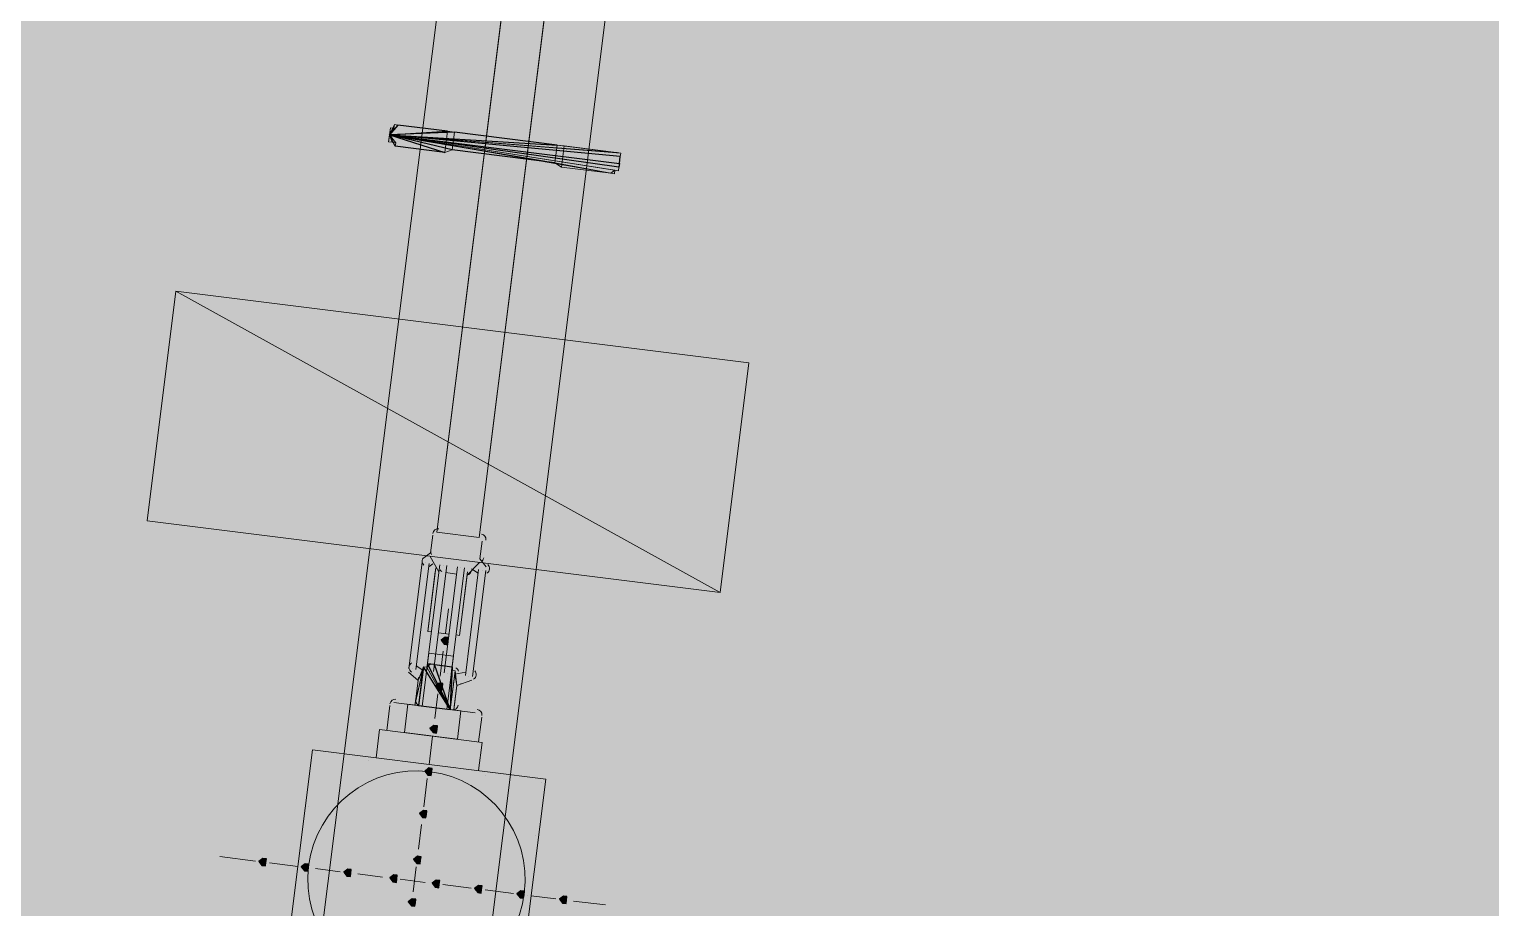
# Model space of a CAD drawing. Header units: metres. Extents: x -4 to 509425, y 7549 to 4732445.
# Drawn here: x 476057.508 to 476060.98, y 4719736.052 to 4719738.14 of the extents above; entities that cross this region are included whole.
import ezdxf

# ---------------------------------------------------------------- set-up
doc = ezdxf.new("R2010")
doc.units = ezdxf.units.M
doc.header["$LTSCALE"] = 0.01
doc.header["$MEASUREMENT"] = 0
doc.layers.get('0').update_dxf_attribs({"lineweight": 0})
doc.layers.add('_SUBESTACIÓN', color=1, linetype='Continuous')
doc.layers.add('SUBESTACION LA VID', color=253, linetype='Continuous')

# ---------------------------------------------------------------- blocks, each defined once
blk = doc.blocks.new('A$Cfff6051d')
at = {"layer": 'SUBESTACION LA VID', "transparency": 33554687}
h = blk.add_hatch(color=256, dxfattribs=at)
h.dxf.hatch_style = 2
h.paths.add_polyline_path([(476058.503, 4719736.6852), (476058.5041, 4719736.6936), (476058.4957, 4719736.6947), (476058.4862, 4719736.6873), (476058.4936, 4719736.6779), (476058.502, 4719736.6768)])
h = blk.add_hatch(color=256, dxfattribs=at)
h.dxf.hatch_style = 2
h.paths.add_polyline_path([(476058.4893, 4719736.576), (476058.4904, 4719736.5844), (476058.482, 4719736.5855), (476058.4725, 4719736.5781), (476058.4799, 4719736.5687), (476058.4883, 4719736.5676)])
h = blk.add_hatch(color=256, dxfattribs=at)
h.dxf.hatch_style = 2
h.paths.add_polyline_path([(476058.4767, 4719736.4752), (476058.4778, 4719736.4836), (476058.4693, 4719736.4847), (476058.4599, 4719736.4773), (476058.4672, 4719736.4679), (476058.4756, 4719736.4668)])
h = blk.add_hatch(color=256, dxfattribs=at)
h.dxf.hatch_style = 2
h.paths.add_polyline_path([(476058.4641, 4719736.3744), (476058.4651, 4719736.3828), (476058.4567, 4719736.3838), (476058.4473, 4719736.3765), (476058.4546, 4719736.367), (476058.463, 4719736.366)])
h = blk.add_hatch(color=256, dxfattribs=at)
h.dxf.hatch_style = 2
h.paths.add_polyline_path([(476058.4514, 4719736.2736), (476058.4525, 4719736.282), (476058.4441, 4719736.283), (476058.4346, 4719736.2757), (476058.442, 4719736.2662), (476058.4504, 4719736.2652)])
h = blk.add_hatch(color=256, dxfattribs=at)
h.dxf.hatch_style = 2
h.paths.add_polyline_path([(476058.0702, 4719736.1593), (476058.0713, 4719736.1677), (476058.0629, 4719736.1687), (476058.0534, 4719736.1614), (476058.0607, 4719736.1519), (476058.0691, 4719736.1509)])
h = blk.add_hatch(color=256, dxfattribs=at)
h.dxf.hatch_style = 2
h.paths.add_polyline_path([(476058.171, 4719736.1466), (476058.1721, 4719736.155), (476058.1637, 4719736.1561), (476058.1542, 4719736.1487), (476058.1615, 4719736.1393), (476058.1699, 4719736.1382)])
h = blk.add_hatch(color=256, dxfattribs=at)
h.dxf.hatch_style = 2
h.paths.add_polyline_path([(476058.4377, 4719736.1644), (476058.4388, 4719736.1728), (476058.4304, 4719736.1738), (476058.4209, 4719736.1665), (476058.4283, 4719736.157), (476058.4367, 4719736.156)])
h = blk.add_hatch(color=256, dxfattribs=at)
h.dxf.hatch_style = 2
h.paths.add_polyline_path([(476058.2718, 4719736.134), (476058.2729, 4719736.1424), (476058.2645, 4719736.1434), (476058.255, 4719736.1361), (476058.2624, 4719736.1266), (476058.2708, 4719736.1256)])
h = blk.add_hatch(color=256, dxfattribs=at)
h.dxf.hatch_style = 2
h.paths.add_polyline_path([(476058.381, 4719736.1203), (476058.3821, 4719736.1287), (476058.3737, 4719736.1298), (476058.3642, 4719736.1224), (476058.3716, 4719736.113), (476058.38, 4719736.1119)])
h = blk.add_hatch(color=256, dxfattribs=at)
h.dxf.hatch_style = 2
h.paths.add_polyline_path([(476058.4818, 4719736.1077), (476058.4829, 4719736.1161), (476058.4745, 4719736.1171), (476058.465, 4719736.1098), (476058.4724, 4719736.1003), (476058.4808, 4719736.0993)])
h = blk.add_hatch(color=256, dxfattribs=at)
h.dxf.hatch_style = 2
h.paths.add_polyline_path([(476058.5826, 4719736.095), (476058.5837, 4719736.1034), (476058.5753, 4719736.1045), (476058.5658, 4719736.0971), (476058.5732, 4719736.0877), (476058.5816, 4719736.0866)])
h = blk.add_hatch(color=256, dxfattribs=at)
h.dxf.hatch_style = 2
h.paths.add_polyline_path([(476058.6834, 4719736.0824), (476058.6845, 4719736.0908), (476058.6761, 4719736.0918), (476058.6666, 4719736.0845), (476058.674, 4719736.075), (476058.6824, 4719736.074)])
h = blk.add_hatch(color=256, dxfattribs=at)
h.dxf.hatch_style = 2
h.paths.add_polyline_path([(476058.4251, 4719736.0636), (476058.4261, 4719736.072), (476058.4177, 4719736.073), (476058.4083, 4719736.0657), (476058.4156, 4719736.0562), (476058.424, 4719736.0552)])
h = blk.add_hatch(color=256, dxfattribs=at)
h.dxf.hatch_style = 2
h.paths.add_polyline_path([(476058.7842, 4719736.0697), (476058.7853, 4719736.0782), (476058.7769, 4719736.0792), (476058.7674, 4719736.0719), (476058.7748, 4719736.0624), (476058.7832, 4719736.0613)])
at = {"layer": 'SUBESTACION LA VID', "lineweight": 15}
for p, q in [((476058.8255, 4719739.7335), (476058.4758, 4719736.9446)), ((476058.9263, 4719739.7209), (476058.5766, 4719736.9319)), ((476057.8565, 4719737.5171), (476059.1489, 4719736.8005)), ((476058.4664, 4719736.9372), (476058.4611, 4719736.8952)), ((476058.5766, 4719736.9319), (476058.4758, 4719736.9446)), ((476058.5787, 4719736.8805), (476058.584, 4719736.9225)), ((476058.4611, 4719736.8952), (476058.4422, 4719736.8805)), ((476058.46, 4719736.8868), (476058.481, 4719736.8501)), ((476058.5787, 4719736.8805), (476058.5934, 4719736.8616)), ((476058.4411, 4719736.8721), (476058.4095, 4719736.6201)), ((476058.4263, 4719736.618), (476058.4579, 4719736.87)), ((476058.4495, 4719736.8711), (476058.4495, 4719736.8711)), ((476058.4831, 4719736.8669), (476058.4515, 4719736.6149)), ((476058.4569, 4719736.8616), (476058.4663, 4719736.869)), ((476058.4683, 4719736.6128), (476058.4999, 4719736.8648)), ((476058.4915, 4719736.8658), (476058.4915, 4719736.8658)), ((476058.4936, 4719736.6096), (476058.5251, 4719736.8616)), ((476058.4978, 4719736.848), (476058.523, 4719736.8448)), ((476058.5419, 4719736.8595), (476058.5104, 4719736.6075)), ((476058.5335, 4719736.8606), (476058.5335, 4719736.8606)), ((476058.5755, 4719736.8553), (476058.544, 4719736.6033)), ((476058.5482, 4719736.8417), (476058.5777, 4719736.8721)), ((476058.5745, 4719736.8469), (476058.5587, 4719736.8574)), ((476058.5608, 4719736.6012), (476058.5923, 4719736.8532)), ((476058.5839, 4719736.8542), (476058.5839, 4719736.8542)), ((476058.4967, 4719736.7031), (476058.5041, 4719736.7619)), ((476058.5051, 4719736.702), (476058.4799, 4719736.7052)), ((476058.4799, 4719736.7052), (476058.5051, 4719736.702)), ((476058.4841, 4719736.6023), (476058.4915, 4719736.6611)), ((476058.4085, 4719736.6117), (476058.4316, 4719736.5918)), ((476058.4179, 4719736.6191), (476058.4179, 4719736.6191)), ((476058.4274, 4719736.6264), (476058.4431, 4719736.6159)), ((476058.4316, 4719736.5918), (476058.4442, 4719736.6243)), ((476058.4599, 4719736.6138), (476058.4599, 4719736.6138)), ((476058.4704, 4719736.6296), (476058.4957, 4719736.6264)), ((476058.502, 4719736.6085), (476058.502, 4719736.6085)), ((476058.545, 4719736.6117), (476058.5188, 4719736.6064)), ((476058.5198, 4719736.6148), (476058.524, 4719736.5802)), ((476058.5524, 4719736.6022), (476058.5524, 4719736.6022)), ((476058.4253, 4719736.5414), (476058.4316, 4719736.5918)), ((476058.524, 4719736.5802), (476058.5177, 4719736.5298)), ((476058.5597, 4719736.5928), (476058.524, 4719736.5802)), ((476058.357, 4719736.4731), (476058.3644, 4719736.5319)), ((476058.3738, 4719736.5393), (476058.441, 4719736.5309)), ((476058.5082, 4719736.5224), (476058.4326, 4719736.5319)), ((476058.4715, 4719736.5015), (476058.4788, 4719736.5603)), ((476058.441, 4719736.5309), (476058.4998, 4719736.5235)), ((476058.4998, 4719736.5235), (476058.567, 4719736.5151)), ((476058.5754, 4719736.4458), (476058.5828, 4719736.5046)), ((476058.3318, 4719736.408), (476058.3402, 4719736.4752)), ((476058.3402, 4719736.4752), (476058.5838, 4719736.4447)), ((476058.4578, 4719736.3922), (476058.4662, 4719736.4595)), ((476058.5754, 4719736.3775), (476058.5838, 4719736.4447)), ((476058.1879, 4719736.4175), (476058.1879, 4719736.4175)), ((476058.3139, 4719736.4017), (476058.3139, 4719736.4017)), ((476058.4451, 4719736.2914), (476058.4535, 4719736.3586)), ((476058.4567, 4719736.3838), (476058.4567, 4719736.3838)), ((476058.5911, 4719736.367), (476058.5911, 4719736.367)), ((476058.7255, 4719736.3501), (476058.7255, 4719736.3501)), ((476058.1721, 4719736.2915), (476058.1721, 4719736.2915)), ((476058.4325, 4719736.1906), (476058.4399, 4719736.2494)), ((476058.7097, 4719736.2241), (476058.7097, 4719736.2241)), ((476058.045, 4719736.1624), (476057.961, 4719736.173)), ((476058.1458, 4719736.1498), (476058.0786, 4719736.1582)), ((476058.1542, 4719736.1487), (476058.1542, 4719736.1487)), ((476058.2466, 4719736.1371), (476058.1878, 4719736.1445)), ((476058.3474, 4719736.1245), (476058.2886, 4719736.1319)), ((476058.4482, 4719736.1119), (476058.3894, 4719736.1192)), ((476058.4198, 4719736.0898), (476058.4272, 4719736.1486)), ((476058.5574, 4719736.0982), (476058.4902, 4719736.1066)), ((476058.6582, 4719736.0855), (476058.591, 4719736.094)), ((476058.6918, 4719736.0813), (476058.6918, 4719736.0813)), ((476058.759, 4719736.0729), (476058.7002, 4719736.0803)), ((476058.8766, 4719736.0582), (476058.801, 4719736.0676))]:
    blk.add_line(p, q, dxfattribs=at)
at = {"layer": 'SUBESTACION LA VID', "lineweight": 0}
for p, q in [((476058.3638, 4719737.8887), (476058.5182, 4719737.8949)), ((476058.3638, 4719737.8887), (476058.5129, 4719737.8529)), ((476058.5114, 4719736.6159), (476058.5082, 4719736.5224))]:
    blk.add_line(p, q, dxfattribs=at)
at = {"layer": 'SUBESTACION LA VID', "lineweight": 15}
for points in [[(476062.275, 4719768.4732), (476062.0338, 4719766.5495), (476057.6569, 4719731.6377)], [(476062.6698, 4719768.4237), (476062.4286, 4719766.5), (476058.0517, 4719731.5882)], [(476058.8255, 4719739.7335), (476058.9263, 4719739.7209), (476058.5766, 4719736.9319), (476058.4758, 4719736.9446), (476058.8255, 4719739.7335)], [(476058.3838, 4719737.9118), (476058.3754, 4719737.9128), (476058.3743, 4719737.9044), (476058.3659, 4719737.9055), (476058.3627, 4719737.8803), (476058.3617, 4719737.8719), (476058.3701, 4719737.8708), (476058.3785, 4719737.8698), (476058.3774, 4719737.8614), (476058.495, 4719737.8466), (476058.5014, 4719737.897), (476058.3838, 4719737.9118)], [(476058.9098, 4719737.8202), (476058.9088, 4719737.8118), (476058.9077, 4719737.8034), (476058.8993, 4719737.8045), (476058.8983, 4719737.7961), (476058.8899, 4719737.7971), (476058.7723, 4719737.8119), (476058.7565, 4719737.8224), (476058.5129, 4719737.8529), (476058.495, 4719737.8466), (476058.3774, 4719737.8614), (476058.3785, 4719737.8698), (476058.3701, 4719737.8708), (476058.3617, 4719737.8719), (476058.3627, 4719737.8803), (476058.3638, 4719737.8887), (476058.9098, 4719737.8202)], [(476058.9098, 4719737.8202), (476058.9119, 4719737.837), (476058.913, 4719737.8454), (476058.9046, 4719737.8465), (476058.8962, 4719737.8475), (476058.7786, 4719737.8623), (476058.7618, 4719737.8644), (476058.5182, 4719737.8949), (476058.5014, 4719737.897), (476058.3838, 4719737.9118), (476058.3754, 4719737.9128), (476058.3743, 4719737.9044), (476058.3659, 4719737.9055), (476058.3638, 4719737.8887), (476058.9098, 4719737.8202)], [(476058.5014, 4719737.897), (476058.495, 4719737.8466), (476058.5129, 4719737.8529), (476058.5182, 4719737.8949), (476058.5014, 4719737.897)], [(476058.7618, 4719737.8644), (476058.7565, 4719737.8224), (476058.5129, 4719737.8529), (476058.5182, 4719737.8949), (476058.7618, 4719737.8644)], [(476058.7786, 4719737.8623), (476058.7723, 4719737.8119), (476058.7565, 4719737.8224), (476058.7618, 4719737.8644), (476058.7786, 4719737.8623)], [(476058.8962, 4719737.8475), (476058.7786, 4719737.8623), (476058.7723, 4719737.8119), (476058.8899, 4719737.7971), (476058.8993, 4719737.8045), (476058.9077, 4719737.8034), (476058.9088, 4719737.8118), (476058.9119, 4719737.837), (476058.913, 4719737.8454), (476058.9046, 4719737.8465), (476058.8962, 4719737.8475)], [(476059.2173, 4719737.3465), (476057.8565, 4719737.5171), (476057.788, 4719736.9711), (476059.1489, 4719736.8005), (476059.2173, 4719737.3465)], [(476058.4737, 4719736.8595), (476058.4547, 4719736.7083), (476058.4631, 4719736.7073)], [(476058.4631, 4719736.7073), (476058.4547, 4719736.7083), (476058.4726, 4719736.8511)], [(476058.5219, 4719736.6999), (476058.5303, 4719736.6988), (476058.5493, 4719736.8501)], [(476058.5482, 4719736.8417), (476058.5303, 4719736.6988), (476058.5219, 4719736.6999)], [(476058.441, 4719736.5309), (476058.4568, 4719736.6569), (476058.5156, 4719736.6495), (476058.4998, 4719736.5235)], [(476058.4316, 4719736.5918), (476058.4253, 4719736.5414), (476058.4242, 4719736.533), (476058.4326, 4719736.5319), (476058.5082, 4719736.5224), (476058.5166, 4719736.5214), (476058.5177, 4719736.5298), (476058.524, 4719736.5802), (476058.5188, 4719736.6064), (476058.5198, 4719736.6148), (476058.5114, 4719736.6159), (476058.5125, 4719736.6243), (476058.4704, 4719736.6296), (476058.4536, 4719736.6317), (476058.4526, 4719736.6233), (476058.4442, 4719736.6243), (476058.4431, 4719736.6159), (476058.4316, 4719736.5918)], [(476058.4074, 4719736.5351), (476058.399, 4719736.4679), (476058.525, 4719736.4521), (476058.5334, 4719736.5193), (476058.4074, 4719736.5351)], [(476058.735, 4719736.3575), (476058.6655, 4719735.8031), (476058.111, 4719735.8726), (476058.1806, 4719736.427), (476058.735, 4719736.3575)]]:
    blk.add_lwpolyline(points, dxfattribs=at)
at = {"layer": 'SUBESTACION LA VID', "lineweight": 0}
for points in [[(476058.3617, 4719737.8719), (476058.3638, 4719737.8887), (476058.3701, 4719737.8708), (476058.3638, 4719737.8887), (476058.3701, 4719737.8708), (476058.3638, 4719737.8887), (476058.3701, 4719737.8708), (476058.3638, 4719737.8887), (476058.3701, 4719737.8708), (476058.3638, 4719737.8887), (476058.3701, 4719737.8708), (476058.3638, 4719737.8887), (476058.3701, 4719737.8708), (476058.3638, 4719737.8887), (476058.3701, 4719737.8708), (476058.3638, 4719737.8887), (476058.3701, 4719737.8708), (476058.3638, 4719737.8887), (476058.3701, 4719737.8708), (476058.3638, 4719737.8887), (476058.3701, 4719737.8708), (476058.3638, 4719737.8887), (476058.3785, 4719737.8698), (476058.3638, 4719737.8887), (476058.3774, 4719737.8614), (476058.3638, 4719737.8887), (476058.3774, 4719737.8614)], [(476058.3638, 4719737.8887), (476058.3627, 4719737.8803), (476058.3638, 4719737.8887), (476058.3627, 4719737.8803)], [(476058.3638, 4719737.8887), (476058.3659, 4719737.9055), (476058.3638, 4719737.8887), (476058.3659, 4719737.9055), (476058.3638, 4719737.8887), (476058.3743, 4719737.9044), (476058.3638, 4719737.8887), (476058.3743, 4719737.9044), (476058.3638, 4719737.8887), (476058.3754, 4719737.9128), (476058.3638, 4719737.8887), (476058.3754, 4719737.9128), (476058.3638, 4719737.8887), (476058.3754, 4719737.9128), (476058.3638, 4719737.8887), (476058.3754, 4719737.9128), (476058.3638, 4719737.8887), (476058.3754, 4719737.9128), (476058.3638, 4719737.8887), (476058.3754, 4719737.9128), (476058.3638, 4719737.8887), (476058.3754, 4719737.9128), (476058.3638, 4719737.8887), (476058.3754, 4719737.9128), (476058.3638, 4719737.8887), (476058.3838, 4719737.9118), (476058.3638, 4719737.8887), (476058.3838, 4719737.9118), (476058.3638, 4719737.8887), (476058.3838, 4719737.9118)], [(476058.7618, 4719737.8644), (476058.8962, 4719737.8475), (476058.3638, 4719737.8887), (476058.9046, 4719737.8465), (476058.3638, 4719737.8887), (476058.9046, 4719737.8465), (476058.3638, 4719737.8887), (476058.9046, 4719737.8465), (476058.3638, 4719737.8887), (476058.9046, 4719737.8465), (476058.3638, 4719737.8887), (476058.913, 4719737.8454)], [(476058.3638, 4719737.8887), (476058.9119, 4719737.837), (476058.3638, 4719737.8887), (476058.9119, 4719737.837), (476058.3638, 4719737.8887), (476058.9119, 4719737.837), (476058.3638, 4719737.8887), (476058.9119, 4719737.837), (476058.9098, 4719737.8202)], [(476058.7565, 4719737.8224), (476058.8899, 4719737.7971), (476058.3638, 4719737.8887), (476058.8983, 4719737.7961)], [(476058.3638, 4719737.8887), (476058.8993, 4719737.8045), (476058.3638, 4719737.8887), (476058.8993, 4719737.8045), (476058.3638, 4719737.8887), (476058.8993, 4719737.8045), (476058.3638, 4719737.8887), (476058.8993, 4719737.8045)], [(476058.3638, 4719737.8887), (476058.9077, 4719737.8034), (476058.3638, 4719737.8887), (476058.9077, 4719737.8034), (476058.3638, 4719737.8887), (476058.9077, 4719737.8034)], [(476058.3638, 4719737.8887), (476058.9088, 4719737.8118), (476058.3638, 4719737.8887), (476058.9088, 4719737.8118), (476058.9098, 4719737.8202)], [(476058.4242, 4719736.533), (476058.4431, 4719736.6159), (476058.4242, 4719736.533)], [(476058.4431, 4719736.6159), (476058.4253, 4719736.5414), (476058.4316, 4719736.5918), (476058.4253, 4719736.5414), (476058.4316, 4719736.5918), (476058.4253, 4719736.5414), (476058.4316, 4719736.5918)], [(476058.4442, 4719736.6243), (476058.4326, 4719736.5319), (476058.4431, 4719736.6159), (476058.4326, 4719736.5319), (476058.4431, 4719736.6159), (476058.4326, 4719736.5319)], [(476058.4536, 4719736.6317), (476058.5082, 4719736.5224), (476058.4526, 4719736.6233), (476058.5082, 4719736.5224), (476058.4526, 4719736.6233)], [(476058.5198, 4719736.6148), (476058.5082, 4719736.5224), (476058.5198, 4719736.6148), (476058.5082, 4719736.5224), (476058.5198, 4719736.6148)], [(476058.5188, 4719736.6064), (476058.5082, 4719736.5224), (476058.5188, 4719736.6064)], [(476058.524, 4719736.5802), (476058.5177, 4719736.5298), (476058.524, 4719736.5802), (476058.5177, 4719736.5298), (476058.524, 4719736.5802), (476058.5166, 4719736.5214), (476058.524, 4719736.5802), (476058.5166, 4719736.5214), (476058.524, 4719736.5802)]]:
    blk.add_lwpolyline(points, dxfattribs=at)
at = {"layer": 'SUBESTACION LA VID'}
for points in [[(476058.5014, 4719737.897), (476058.3838, 4719737.9118), (476058.3638, 4719737.8887)], [(476058.7618, 4719737.8644), (476058.5182, 4719737.8949), (476058.3638, 4719737.8887)], [(476058.9098, 4719737.8202), (476058.9119, 4719737.837), (476058.3638, 4719737.8887)], [(476058.495, 4719737.8466), (476058.3774, 4719737.8614), (476058.3638, 4719737.8887)], [(476058.7565, 4719737.8224), (476058.5129, 4719737.8529), (476058.3638, 4719737.8887)], [(476058.9098, 4719737.8202), (476058.9088, 4719737.8118), (476058.3638, 4719737.8887)], [(476058.503, 4719736.6852), (476058.5041, 4719736.6936), (476058.4957, 4719736.6947), (476058.4862, 4719736.6873), (476058.4936, 4719736.6779), (476058.502, 4719736.6768)], [(476058.4326, 4719736.5319), (476058.5082, 4719736.5224), (476058.4442, 4719736.6243)], [(476058.4893, 4719736.576), (476058.4904, 4719736.5844), (476058.482, 4719736.5855), (476058.4725, 4719736.5781), (476058.4799, 4719736.5687), (476058.4883, 4719736.5676)], [(476058.4767, 4719736.4752), (476058.4778, 4719736.4836), (476058.4693, 4719736.4847), (476058.4599, 4719736.4773), (476058.4672, 4719736.4679), (476058.4756, 4719736.4668)], [(476058.4641, 4719736.3744), (476058.4651, 4719736.3828), (476058.4567, 4719736.3838), (476058.4473, 4719736.3765), (476058.4546, 4719736.367), (476058.463, 4719736.366)], [(476058.4514, 4719736.2736), (476058.4525, 4719736.282), (476058.4441, 4719736.283), (476058.4346, 4719736.2757), (476058.442, 4719736.2662), (476058.4504, 4719736.2652)], [(476058.0702, 4719736.1593), (476058.0713, 4719736.1677), (476058.0629, 4719736.1687), (476058.0534, 4719736.1614), (476058.0607, 4719736.1519), (476058.0691, 4719736.1509)], [(476058.171, 4719736.1466), (476058.1721, 4719736.155), (476058.1637, 4719736.1561), (476058.1542, 4719736.1487), (476058.1615, 4719736.1393), (476058.1699, 4719736.1382)], [(476058.4377, 4719736.1644), (476058.4388, 4719736.1728), (476058.4304, 4719736.1738), (476058.4209, 4719736.1665), (476058.4283, 4719736.157), (476058.4367, 4719736.156)], [(476058.2718, 4719736.134), (476058.2729, 4719736.1424), (476058.2645, 4719736.1434), (476058.255, 4719736.1361), (476058.2624, 4719736.1266), (476058.2708, 4719736.1256)], [(476058.381, 4719736.1203), (476058.3821, 4719736.1287), (476058.3737, 4719736.1298), (476058.3642, 4719736.1224), (476058.3716, 4719736.113), (476058.38, 4719736.1119)], [(476058.4818, 4719736.1077), (476058.4829, 4719736.1161), (476058.4745, 4719736.1171), (476058.465, 4719736.1098), (476058.4724, 4719736.1003), (476058.4808, 4719736.0993)], [(476058.5826, 4719736.095), (476058.5837, 4719736.1034), (476058.5753, 4719736.1045), (476058.5658, 4719736.0971), (476058.5732, 4719736.0877), (476058.5816, 4719736.0866)], [(476058.6834, 4719736.0824), (476058.6845, 4719736.0908), (476058.6761, 4719736.0918), (476058.6666, 4719736.0845), (476058.674, 4719736.075), (476058.6824, 4719736.074)], [(476058.4251, 4719736.0636), (476058.4261, 4719736.072), (476058.4177, 4719736.073), (476058.4083, 4719736.0657), (476058.4156, 4719736.0562), (476058.424, 4719736.0552)], [(476058.7842, 4719736.0697), (476058.7853, 4719736.0782), (476058.7769, 4719736.0792), (476058.7674, 4719736.0719), (476058.7748, 4719736.0624), (476058.7832, 4719736.0613)]]:
    blk.add_lwpolyline(points, close=True, dxfattribs=at)
at = {"layer": 'SUBESTACION LA VID', "lineweight": 0}
for points in [[(476058.5014, 4719737.897), (476058.3838, 4719737.9118), (476058.3638, 4719737.8887)], [(476058.7618, 4719737.8644), (476058.5182, 4719737.8949), (476058.3638, 4719737.8887)], [(476058.9098, 4719737.8202), (476058.9119, 4719737.837), (476058.3638, 4719737.8887)], [(476058.495, 4719737.8466), (476058.3774, 4719737.8614), (476058.3638, 4719737.8887)], [(476058.7565, 4719737.8224), (476058.5129, 4719737.8529), (476058.3638, 4719737.8887)], [(476058.9098, 4719737.8202), (476058.9088, 4719737.8118), (476058.3638, 4719737.8887)], [(476058.503, 4719736.6852), (476058.5041, 4719736.6936), (476058.4957, 4719736.6947), (476058.4862, 4719736.6873), (476058.4936, 4719736.6779), (476058.502, 4719736.6768)], [(476058.4326, 4719736.5319), (476058.5082, 4719736.5224), (476058.4442, 4719736.6243)], [(476058.4893, 4719736.576), (476058.4904, 4719736.5844), (476058.482, 4719736.5855), (476058.4725, 4719736.5781), (476058.4799, 4719736.5687), (476058.4883, 4719736.5676)], [(476058.4767, 4719736.4752), (476058.4778, 4719736.4836), (476058.4693, 4719736.4847), (476058.4599, 4719736.4773), (476058.4672, 4719736.4679), (476058.4756, 4719736.4668)], [(476058.4641, 4719736.3744), (476058.4651, 4719736.3828), (476058.4567, 4719736.3838), (476058.4473, 4719736.3765), (476058.4546, 4719736.367), (476058.463, 4719736.366)], [(476058.4514, 4719736.2736), (476058.4525, 4719736.282), (476058.4441, 4719736.283), (476058.4346, 4719736.2757), (476058.442, 4719736.2662), (476058.4504, 4719736.2652)], [(476058.0702, 4719736.1593), (476058.0713, 4719736.1677), (476058.0629, 4719736.1687), (476058.0534, 4719736.1614), (476058.0607, 4719736.1519), (476058.0691, 4719736.1509)], [(476058.171, 4719736.1466), (476058.1721, 4719736.155), (476058.1637, 4719736.1561), (476058.1542, 4719736.1487), (476058.1615, 4719736.1393), (476058.1699, 4719736.1382)], [(476058.4377, 4719736.1644), (476058.4388, 4719736.1728), (476058.4304, 4719736.1738), (476058.4209, 4719736.1665), (476058.4283, 4719736.157), (476058.4367, 4719736.156)], [(476058.2718, 4719736.134), (476058.2729, 4719736.1424), (476058.2645, 4719736.1434), (476058.255, 4719736.1361), (476058.2624, 4719736.1266), (476058.2708, 4719736.1256)], [(476058.381, 4719736.1203), (476058.3821, 4719736.1287), (476058.3737, 4719736.1298), (476058.3642, 4719736.1224), (476058.3716, 4719736.113), (476058.38, 4719736.1119)], [(476058.4818, 4719736.1077), (476058.4829, 4719736.1161), (476058.4745, 4719736.1171), (476058.465, 4719736.1098), (476058.4724, 4719736.1003), (476058.4808, 4719736.0993)], [(476058.5826, 4719736.095), (476058.5837, 4719736.1034), (476058.5753, 4719736.1045), (476058.5658, 4719736.0971), (476058.5732, 4719736.0877), (476058.5816, 4719736.0866)], [(476058.6834, 4719736.0824), (476058.6845, 4719736.0908), (476058.6761, 4719736.0918), (476058.6666, 4719736.0845), (476058.674, 4719736.075), (476058.6824, 4719736.074)], [(476058.4251, 4719736.0636), (476058.4261, 4719736.072), (476058.4177, 4719736.073), (476058.4083, 4719736.0657), (476058.4156, 4719736.0562), (476058.424, 4719736.0552)], [(476058.7842, 4719736.0697), (476058.7853, 4719736.0782), (476058.7769, 4719736.0792), (476058.7674, 4719736.0719), (476058.7748, 4719736.0624), (476058.7832, 4719736.0613)]]:
    blk.add_lwpolyline(points, close=True, dxfattribs=at)
at = {"layer": 'SUBESTACION LA VID', "lineweight": 15}
for points in [[(476058.4811, 4719736.9525), (476058.4741, 4719736.9533), (476058.4678, 4719736.9484), (476058.4669, 4719736.9414)], [(476058.5929, 4719736.9256), (476058.5938, 4719736.9326), (476058.5888, 4719736.939), (476058.5819, 4719736.9398)], [(476058.4616, 4719736.8994), (476058.4613, 4719736.8967), (476058.4618, 4719736.8939), (476058.4632, 4719736.8915)], [(476058.5841, 4719736.8764), (476058.5861, 4719736.8784), (476058.5873, 4719736.8809), (476058.5876, 4719736.8836)], [(476058.4842, 4719736.8548), (476058.4852, 4719736.853), (476058.4867, 4719736.8515), (476058.4884, 4719736.8504)], [(476058.5495, 4719736.8427), (476058.5528, 4719736.8438), (476058.5555, 4719736.8461), (476058.557, 4719736.8491)], [(476058.4611, 4719736.6297), (476058.4577, 4719736.6287), (476058.4549, 4719736.6263), (476058.4533, 4719736.6231)], [(476058.5275, 4719736.6138), (476058.5267, 4719736.6173), (476058.5246, 4719736.6203), (476058.5215, 4719736.6221)], [(476058.4333, 4719736.6), (476058.4327, 4719736.5988), (476058.4323, 4719736.5974), (476058.4321, 4719736.596)], [(476058.5329, 4719736.5833), (476058.5331, 4719736.5847), (476058.533, 4719736.5862), (476058.5327, 4719736.5876)], [(476058.3791, 4719736.5472), (476058.3721, 4719736.548), (476058.3658, 4719736.5431), (476058.3649, 4719736.5361)], [(476058.4258, 4719736.5456), (476058.4249, 4719736.5386), (476058.4298, 4719736.5323), (476058.4368, 4719736.5314)], [(476058.5124, 4719736.5219), (476058.5194, 4719736.521), (476058.5257, 4719736.526), (476058.5266, 4719736.5329)], [(476058.5833, 4719736.5088), (476058.5842, 4719736.5157), (476058.5792, 4719736.5221), (476058.5723, 4719736.5229)]]:
    blk.add_open_spline(points, degree=3, dxfattribs=at)
for points, knots in [([(476058.4483, 4719736.886), (476058.4447, 4719736.8841), (476058.4423, 4719736.8806), (476058.4417, 4719736.8766), (476058.4411, 4719736.8726), (476058.4425, 4719736.8685), (476058.4454, 4719736.8657)], [0, 0, 0, 0, 1, 1, 1, 2, 2, 2, 2]), ([(476058.595, 4719736.8469), (476058.5986, 4719736.849), (476058.6009, 4719736.8526), (476058.6013, 4719736.8566), (476058.6017, 4719736.8606), (476058.6002, 4719736.8646), (476058.5972, 4719736.8673)], [0, 0, 0, 0, 1, 1, 1, 2, 2, 2, 2]), ([(476058.4163, 4719736.6337), (476058.4124, 4719736.6315), (476058.41, 4719736.6273), (476058.41, 4719736.6228), (476058.41, 4719736.6183), (476058.4123, 4719736.6141), (476058.4162, 4719736.6118)], [0, 0, 0, 0, 1, 1, 1, 2, 2, 2, 2]), ([(476058.5635, 4719736.5949), (476058.5669, 4719736.5969), (476058.5692, 4719736.6004), (476058.5697, 4719736.6043), (476058.5702, 4719736.6082), (476058.5688, 4719736.6121), (476058.5661, 4719736.6149)], [0, 0, 0, 0, 1, 1, 1, 2, 2, 2, 2]), ([(476058.4599, 4719736.3749), (476058.3184, 4719736.3927), (476058.1893, 4719736.2923), (476058.1715, 4719736.1508), (476058.1538, 4719736.0093), (476058.2541, 4719735.8802), (476058.3956, 4719735.8625), (476058.5371, 4719735.8448), (476058.6662, 4719735.9451), (476058.6839, 4719736.0866), (476058.7017, 4719736.2281), (476058.6014, 4719736.3572), (476058.4599, 4719736.3749)], [0, 0, 0, 0, 1, 1, 1, 2, 2, 2, 3, 3, 3, 4, 4, 4, 4])]:
    blk.add_open_spline(points, degree=3, knots=knots, dxfattribs=at)
at = {"layer": 'SUBESTACION LA VID'}
for points in [[(476058.4536, 4719736.6317), (476058.4536, 4719736.6317), (476058.4704, 4719736.6296), (476058.4704, 4719736.6296), (476058.4704, 4719736.6296), (476058.5082, 4719736.5224), (476058.5082, 4719736.5224), (476058.5082, 4719736.5224), (476058.4536, 4719736.6317), (476058.4536, 4719736.6317)], [(476058.4704, 4719736.6296), (476058.4704, 4719736.6296), (476058.5082, 4719736.5224), (476058.5082, 4719736.5224), (476058.5082, 4719736.5224), (476058.5125, 4719736.6243), (476058.5125, 4719736.6243), (476058.5125, 4719736.6243), (476058.4704, 4719736.6296), (476058.4704, 4719736.6296)]]:
    blk.add_open_spline(points, degree=3, knots=[0, 0, 0, 0, 1, 1, 1, 2, 2, 2, 3, 3, 3, 3], dxfattribs=at)
at = {"layer": 'SUBESTACION LA VID', "lineweight": 0}
for points in [[(476058.4536, 4719736.6317), (476058.4536, 4719736.6317), (476058.4704, 4719736.6296), (476058.4704, 4719736.6296), (476058.4704, 4719736.6296), (476058.5082, 4719736.5224), (476058.5082, 4719736.5224), (476058.5082, 4719736.5224), (476058.4536, 4719736.6317), (476058.4536, 4719736.6317)], [(476058.4704, 4719736.6296), (476058.4704, 4719736.6296), (476058.5082, 4719736.5224), (476058.5082, 4719736.5224), (476058.5082, 4719736.5224), (476058.5125, 4719736.6243), (476058.5125, 4719736.6243), (476058.5125, 4719736.6243), (476058.4704, 4719736.6296), (476058.4704, 4719736.6296)]]:
    blk.add_open_spline(points, degree=3, knots=[0, 0, 0, 0, 1, 1, 1, 2, 2, 2, 3, 3, 3, 3], dxfattribs=at)

msp = doc.modelspace()

# ---------------------------------------------------------------- hatches: boundary and pattern name
at = {"layer": '_SUBESTACIÓN', "transparency": 33554559}
h = msp.add_hatch(color=1, dxfattribs=at)
h.dxf.hatch_style = 1
h.paths.add_polyline_path([(475968.6399, 4719805.825), (476089.9386, 4719790.615), (476078.1686, 4719696.74), (475956.8686, 4719711.9502)])

# ---------------------------------------------------------------- block references
at = {"linetype": 'Continuous'}
msp.add_blockref('A$Cfff6051d', (0, 0), dxfattribs=at)

doc.saveas('drawing.dxf')
